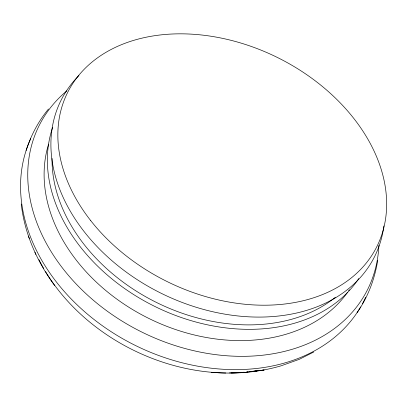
<?xml version="1.0" encoding="UTF-8"?>
<svg xmlns="http://www.w3.org/2000/svg" width="407" height="407" viewBox="0 0 407 407"><rect width="100%" height="100%" fill="white"/><g stroke="black" fill="none" stroke-linecap="round" stroke-linejoin="round"><path stroke-width="0.61" d="M377.706 260.429C374.705 279.039 367.979 297.11 357.117 312.581M26.124 150.483C30.947 135.45 38.385 121.205 48.479 109.03M313.736 352.009L299.247 359.35L281.013 365.842C258.476 372.481 234.747 374.318 211.386 372.268M253.515 371.296L264.123 370.019L249.186 371.647M242.343 372.39L244.21 372.186M246.698 371.917L247.939 371.784M239.85 372.664L246.215 372.481L229.492 372.904M54.721 285.628C37.108 261.737 24.557 233.694 21.261 204.034M34.946 252.304L35.796 254.421M28.353 236.116L29.284 238.421M365.669 297.242A185.307 141.987 26.4 0 1 362.449 303.724M360.663 306.903A185.307 141.987 26.4 0 1 132.667 344.098A185.307 141.987 26.4 0 1 30.744 138.655M378.892 245.177A183.547 138.894 26.4 0 1 141.931 332.117A183.547 138.894 26.4 0 1 66.855 90.847M257.758 370.645A177.874 137.77 26.4 0 1 246.744 372.105M244.251 372.339A177.874 137.77 26.4 0 1 242.369 372.491M240.481 372.624A177.874 137.77 26.4 0 1 231.313 372.99M225.773 372.995A177.874 137.77 26.4 0 1 45.548 271.622M43.656 268.417A177.874 137.77 26.4 0 1 38.96 259.681M358.776 278.5A171.474 127.508 26.4 0 1 154.914 306.486A171.474 127.508 26.4 0 1 52.62 127.493M349.354 289.743A168.066 126.948 26.4 0 1 348.657 290.776M347.588 292.307A168.066 126.948 26.4 0 1 148.575 318.305A168.066 126.948 26.4 0 1 48.596 144.159M383.872 225.941A175.173 128.027 26.4 0 1 161.457 293.422A175.173 128.027 26.4 0 1 78.917 75.57M335.332 297.308A167.012 124.125 26.4 0 1 157.326 302.874A167.012 124.125 26.4 0 1 52.055 158.471M90.766 220.68A172.756 124.878 26.4 0 0 373.458 252.778A172.756 124.878 26.4 0 0 202.533 35.099A172.756 124.878 26.4 0 0 90.766 220.68"/></g></svg>
